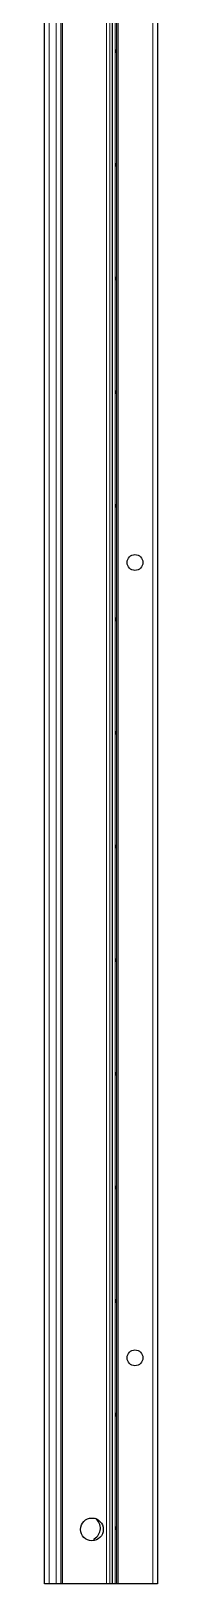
# Model space of a CAD drawing. Header units: millimetres. Extents: x -199 to 2885, y -1847 to 1507.
# Drawn here: x 1522 to 1572, y -852 to -168 of the extents above; entities that cross this region are included whole.
import ezdxf

# ---------------------------------------------------------------- set-up
doc = ezdxf.new("R2010")
doc.units = ezdxf.units.MM

msp = doc.modelspace()

# ---------------------------------------------------------------- linework, layer by layer
at = {"color": 7, "linetype": 'Continuous', "lineweight": 25}
for p, q in [((1522.02, -851.79), (1522.02, 447.21)), ((1529.22, 447.21), (1529.22, -851.79)), ((1551.89, -851.79), (1551.89, 447.21)), ((1551.92, -851.79), (1551.92, 447.21)), ((1571.72, 447.21), (1571.72, -851.79)), ((1553.72, -128.04), (1553.72, -176.54)), ((1553.72, -176.54), (1553.66, -176.65)), ((1553.66, -176.65), (1553.66, -177.94)), ((1553.72, -178.04), (1553.72, -176.54)), ((1553.66, -177.94), (1553.72, -178.04)), ((1553.72, -178.04), (1553.72, -226.54)), ((1553.72, -226.54), (1553.66, -226.65)), ((1553.66, -226.65), (1553.66, -227.94)), ((1553.66, -227.94), (1553.72, -228.04)), ((1553.72, -228.04), (1553.72, -226.54)), ((1553.72, -228.04), (1553.72, -276.54)), ((1553.72, -276.54), (1553.66, -276.65)), ((1553.66, -276.65), (1553.66, -277.94)), ((1553.66, -277.94), (1553.72, -278.04)), ((1553.72, -278.04), (1553.72, -276.54)), ((1553.72, -278.04), (1553.72, -326.54)), ((1553.72, -326.54), (1553.66, -326.65)), ((1553.66, -326.65), (1553.66, -327.94)), ((1553.66, -327.94), (1553.72, -328.04)), ((1553.72, -328.04), (1553.72, -326.54)), ((1553.72, -328.04), (1553.72, -376.54)), ((1553.72, -376.54), (1553.66, -376.65)), ((1553.66, -376.65), (1553.66, -377.94)), ((1553.66, -377.94), (1553.72, -378.04)), ((1553.72, -378.04), (1553.72, -376.54)), ((1553.72, -378.04), (1553.72, -426.54)), ((1553.72, -426.54), (1553.66, -426.65)), ((1553.66, -426.65), (1553.66, -427.94)), ((1553.66, -427.94), (1553.72, -428.04)), ((1553.72, -428.04), (1553.72, -426.54)), ((1553.72, -428.04), (1553.72, -476.54)), ((1553.72, -476.54), (1553.66, -476.65)), ((1553.66, -476.65), (1553.66, -477.94)), ((1553.66, -477.94), (1553.72, -478.04)), ((1553.72, -478.04), (1553.72, -476.54)), ((1553.72, -478.04), (1553.72, -526.54)), ((1553.72, -526.54), (1553.66, -526.65)), ((1553.66, -526.65), (1553.66, -527.94)), ((1553.66, -527.94), (1553.72, -528.04)), ((1553.72, -528.04), (1553.72, -526.54)), ((1553.72, -528.04), (1553.72, -576.54)), ((1553.72, -576.54), (1553.66, -576.65)), ((1553.66, -576.65), (1553.66, -577.94)), ((1553.66, -577.94), (1553.72, -578.04)), ((1553.72, -578.04), (1553.72, -576.54)), ((1553.72, -578.04), (1553.72, -626.54)), ((1553.72, -626.54), (1553.66, -626.65)), ((1553.66, -626.65), (1553.66, -627.94)), ((1553.66, -627.94), (1553.72, -628.04)), ((1553.72, -628.04), (1553.72, -626.54)), ((1553.72, -628.04), (1553.72, -676.54)), ((1553.72, -676.54), (1553.66, -676.65)), ((1553.72, -678.04), (1553.72, -676.54)), ((1553.66, -676.65), (1553.66, -677.94)), ((1553.66, -677.94), (1553.72, -678.04)), ((1553.72, -678.04), (1553.72, -726.54)), ((1553.72, -726.54), (1553.66, -726.65)), ((1553.66, -726.65), (1553.66, -727.94)), ((1553.66, -727.94), (1553.72, -728.04)), ((1553.72, -728.04), (1553.72, -726.54)), ((1553.72, -728.04), (1553.72, -776.54)), ((1553.72, -776.54), (1553.66, -776.65)), ((1553.66, -776.65), (1553.66, -777.94)), ((1553.66, -777.94), (1553.72, -778.04)), ((1553.72, -778.04), (1553.72, -776.54)), ((1553.72, -778.04), (1553.72, -826.54)), ((1553.72, -826.54), (1553.66, -826.65)), ((1553.66, -826.65), (1553.66, -827.94)), ((1553.72, -828.04), (1553.72, -826.54)), ((1543.67, -832.32), (1543.67, -832.73)), ((1553.66, -827.94), (1553.72, -828.04)), ((1553.72, -828.04), (1553.72, -851.79)), ((1524.02, -851.79), (1522.02, -851.79)), ((1527.22, -851.79), (1524.02, -851.79)), ((1529.22, -851.79), (1527.22, -851.79)), ((1529.87, -851.79), (1529.22, -851.79)), ((1549.27, -851.79), (1529.87, -851.79)), ((1550.68, -851.79), (1549.27, -851.79)), ((1551.89, -851.79), (1550.68, -851.79)), ((1551.92, -851.79), (1551.89, -851.79)), ((1553.13, -851.79), (1551.92, -851.79)), ((1553.72, -851.79), (1553.13, -851.79)), ((1554.37, -851.79), (1553.72, -851.79)), ((1569.72, -851.79), (1554.37, -851.79)), ((1571.72, -851.79), (1569.72, -851.79))]:
    msp.add_line(p, q, dxfattribs=at)
at = {"color": 8, "linetype": 'Continuous', "lineweight": 18}
for p, q in [((1524.02, 447.21), (1524.02, -851.79)), ((1527.22, -851.79), (1527.22, 447.21)), ((1529.87, 447.21), (1529.87, -851.79)), ((1549.27, -851.79), (1549.27, 447.21)), ((1550.68, 447.21), (1550.68, -851.79)), ((1553.13, -851.79), (1553.13, 447.21)), ((1554.37, 447.21), (1554.37, -851.79)), ((1569.72, -851.79), (1569.72, 447.21))]:
    msp.add_line(p, q, dxfattribs=at)
at = {"color": 7, "linetype": 'Continuous', "lineweight": 25}
for centre, radius in [((1561.82, -402.29), 3.5), ((1561.82, -752.29), 3.5), ((1542.87, -827.79), 5)]:
    msp.add_circle(centre, radius, dxfattribs=at)
for centre, radius, start, end in [((1541.37, -827.29), 5.25, 299.14074, 53.81086), ((1544.17, -832.32), 0.5, 119.14074, 180)]:
    msp.add_arc(centre, radius, start, end, dxfattribs=at)

doc.saveas('drawing.dxf')
